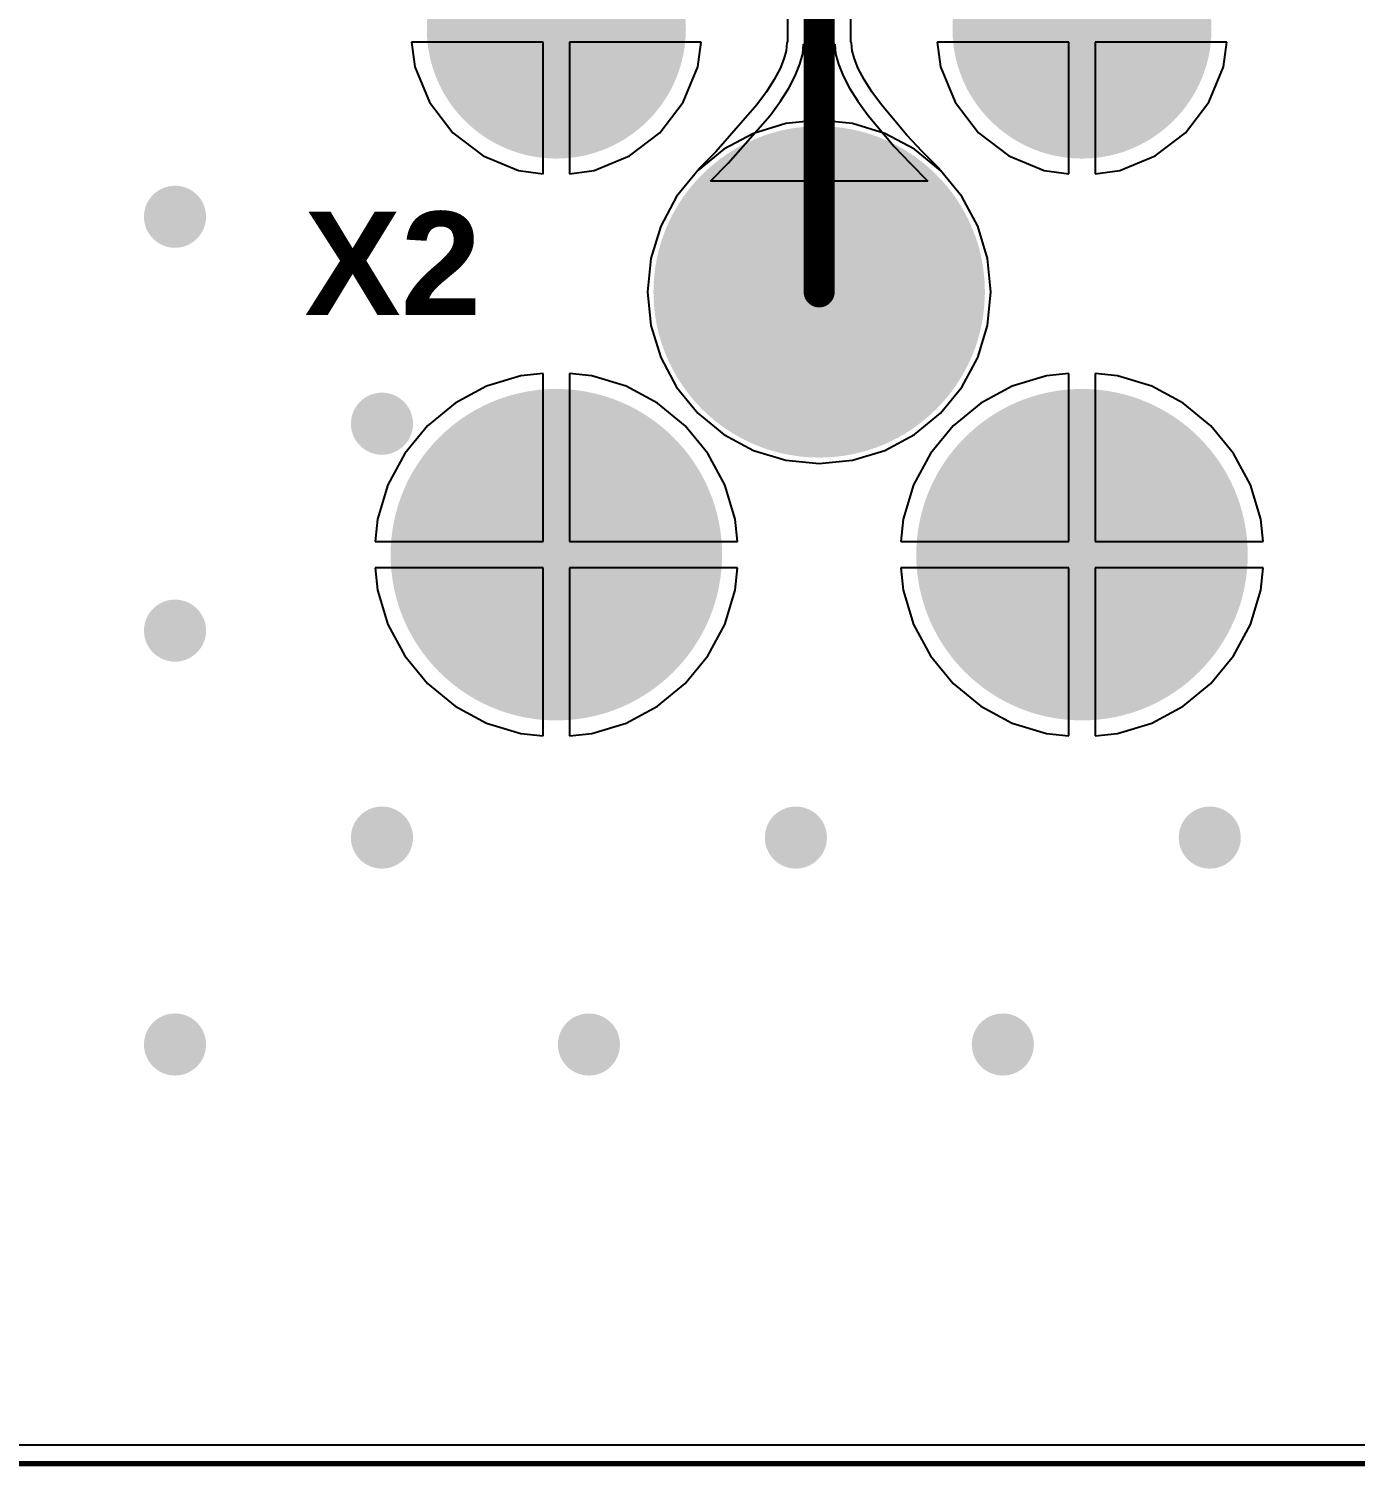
# Model space of a CAD drawing. Header units: millimetres. Extents: x -3.3 to 49.3, y -30.5 to 0.
# Drawn here: x 23.64 to 36.46, y -30.53 to -16.63 of the extents above; entities that cross this region are included whole.
import ezdxf

# ---------------------------------------------------------------- set-up
doc = ezdxf.new("R2010")
doc.units = ezdxf.units.MM
for name, color, linetype in [('BottomLayer', 5, 'Continuous'), ('BottomSolder', 6, 'Continuous'), ('KeepOutLayer', 6, 'Continuous'), ('MultiLayer', 9, 'Continuous'), ('PadHoleLayer', 156, 'Continuous'), ('TopLayer', 1, 'Continuous'), ('TopOverlay', 2, 'Continuous'), ('TopSolder', 216, 'Continuous'), ('ViaHoleLayer', 16, 'Continuous')]:
    doc.layers.add(name, color=color, linetype=linetype)
doc.styles.add('Arial', font='arialbd.ttf', dxfattribs={"height": 0.2})

# ---------------------------------------------------------------- blocks, each defined once
blk = doc.blocks.new('SMA______1')
at = {"layer": 'BottomLayer'}
h = blk.add_hatch(color=5, dxfattribs=at)
edge = h.paths.add_edge_path()
edge.add_arc((-2.54, 2.54), 1.49999954, 0, 360)
h = blk.add_hatch(color=5, dxfattribs=at)
edge = h.paths.add_edge_path()
edge.add_arc((2.54, 2.54), 1.15000024, 0, 360)
h = blk.add_hatch(color=5, dxfattribs=at)
edge = h.paths.add_edge_path()
edge.add_arc((0, 0), 1.49999954, 0, 360)
h = blk.add_hatch(color=5, dxfattribs=at)
edge = h.paths.add_edge_path()
edge.add_arc((-2.54, -2.54), 1.49999954, 0, 360)
h = blk.add_hatch(color=5, dxfattribs=at)
edge = h.paths.add_edge_path()
edge.add_arc((2.54, -2.54), 1.15000024, 0, 360)
at = {"layer": 'BottomSolder'}
h = blk.add_hatch(color=6, dxfattribs=at)
edge = h.paths.add_edge_path()
edge.add_arc((-2.54, 2.54), 1.60159954, 0, 360)
h = blk.add_hatch(color=6, dxfattribs=at)
edge = h.paths.add_edge_path()
edge.add_arc((2.54, 2.54), 1.25160024, 0, 360)
h = blk.add_hatch(color=6, dxfattribs=at)
edge = h.paths.add_edge_path()
edge.add_arc((0, 0), 1.60159954, 0, 360)
h = blk.add_hatch(color=6, dxfattribs=at)
edge = h.paths.add_edge_path()
edge.add_arc((-2.54, -2.54), 1.60159954, 0, 360)
h = blk.add_hatch(color=6, dxfattribs=at)
edge = h.paths.add_edge_path()
edge.add_arc((2.54, -2.54), 1.25160024, 0, 360)
at = {"layer": 'MultiLayer'}
h = blk.add_hatch(color=9, dxfattribs=at)
edge = h.paths.add_edge_path()
edge.add_arc((-2.54, 2.54), 1.49999954, 0, 360)
h = blk.add_hatch(color=9, dxfattribs=at)
edge = h.paths.add_edge_path()
edge.add_arc((2.54, 2.54), 1.15000024, 0, 360)
h = blk.add_hatch(color=9, dxfattribs=at)
edge = h.paths.add_edge_path()
edge.add_arc((0, 0), 1.49999954, 0, 360)
h = blk.add_hatch(color=9, dxfattribs=at)
edge = h.paths.add_edge_path()
edge.add_arc((-2.54, -2.54), 1.49999954, 0, 360)
h = blk.add_hatch(color=9, dxfattribs=at)
edge = h.paths.add_edge_path()
edge.add_arc((2.54, -2.54), 1.15000024, 0, 360)
at = {"layer": 'PadHoleLayer'}
h = blk.add_hatch(color=156, dxfattribs=at)
edge = h.paths.add_edge_path()
edge.add_arc((-2.54, 2.54), 0.8499983, 0, 360)
h = blk.add_hatch(color=156, dxfattribs=at)
edge = h.paths.add_edge_path()
edge.add_arc((2.54, 2.54), 0.8499983, 0, 360)
h = blk.add_hatch(color=156, dxfattribs=at)
edge = h.paths.add_edge_path()
edge.add_arc((0, 0), 0.7499985, 0, 360)
h = blk.add_hatch(color=156, dxfattribs=at)
edge = h.paths.add_edge_path()
edge.add_arc((-2.54, -2.54), 0.8499983, 0, 360)
h = blk.add_hatch(color=156, dxfattribs=at)
edge = h.paths.add_edge_path()
edge.add_arc((2.54, -2.54), 0.8499983, 0, 360)
at = {"layer": 'TopLayer'}
h = blk.add_hatch(color=1, dxfattribs=at)
edge = h.paths.add_edge_path()
edge.add_arc((-2.54, 2.54), 1.49999954, 0, 360)
h = blk.add_hatch(color=1, dxfattribs=at)
edge = h.paths.add_edge_path()
edge.add_arc((2.54, 2.54), 1.15000024, 0, 360)
h = blk.add_hatch(color=1, dxfattribs=at)
edge = h.paths.add_edge_path()
edge.add_arc((0, 0), 1.49999954, 0, 360)
h = blk.add_hatch(color=1, dxfattribs=at)
edge = h.paths.add_edge_path()
edge.add_arc((-2.54, -2.54), 1.49999954, 0, 360)
h = blk.add_hatch(color=1, dxfattribs=at)
edge = h.paths.add_edge_path()
edge.add_arc((2.54, -2.54), 1.15000024, 0, 360)
at = {"layer": 'TopSolder'}
h = blk.add_hatch(color=216, dxfattribs=at)
edge = h.paths.add_edge_path()
edge.add_arc((-2.54, 2.54), 1.60159954, 0, 360)
h = blk.add_hatch(color=216, dxfattribs=at)
edge = h.paths.add_edge_path()
edge.add_arc((2.54, 2.54), 1.25160024, 0, 360)
h = blk.add_hatch(color=216, dxfattribs=at)
edge = h.paths.add_edge_path()
edge.add_arc((0, 0), 1.60159954, 0, 360)
h = blk.add_hatch(color=216, dxfattribs=at)
edge = h.paths.add_edge_path()
edge.add_arc((-2.54, -2.54), 1.60159954, 0, 360)
h = blk.add_hatch(color=216, dxfattribs=at)
edge = h.paths.add_edge_path()
edge.add_arc((2.54, -2.54), 1.25160024, 0, 360)

msp = doc.modelspace()

# ---------------------------------------------------------------- hatches: boundary and pattern name
at = {"layer": 'BottomLayer'}
h = msp.add_hatch(color=5, dxfattribs=at)
edge = h.paths.add_edge_path()
edge.add_arc((25.04992704, -18.44901568), 0.2999994, 0, 360)
h = msp.add_hatch(color=5, dxfattribs=at)
edge = h.paths.add_edge_path()
edge.add_arc((27.0499332, -20.44902184), 0.2999994, 0, 360)
h = msp.add_hatch(color=5, dxfattribs=at)
edge = h.paths.add_edge_path()
edge.add_arc((25.04992704, -22.449028), 0.2999994, 0, 360)
h = msp.add_hatch(color=5, dxfattribs=at)
edge = h.paths.add_edge_path()
edge.add_arc((27.0499332, -24.44903416), 0.2999994, 0, 360)
h = msp.add_hatch(color=5, dxfattribs=at)
edge = h.paths.add_edge_path()
edge.add_arc((31.04994552, -24.44903416), 0.2999994, 0, 360)
h = msp.add_hatch(color=5, dxfattribs=at)
edge = h.paths.add_edge_path()
edge.add_arc((35.04995784, -24.44903416), 0.2999994, 0, 360)
h = msp.add_hatch(color=5, dxfattribs=at)
edge = h.paths.add_edge_path()
edge.add_arc((25.04992704, -26.44904031999999), 0.2999994, 0, 360)
h = msp.add_hatch(color=5, dxfattribs=at)
edge = h.paths.add_edge_path()
edge.add_arc((29.04993936, -26.44904031999999), 0.2999994, 0, 360)
h = msp.add_hatch(color=5, dxfattribs=at)
edge = h.paths.add_edge_path()
edge.add_arc((33.04995168, -26.44904031999999), 0.2999994, 0, 360)
at = {"layer": 'TopLayer'}
h = msp.add_hatch(color=1, dxfattribs=at)
edge = h.paths.add_edge_path()
edge.add_arc((25.04992704, -18.44901568), 0.2999994, 0, 360)
h = msp.add_hatch(color=1, dxfattribs=at)
edge = h.paths.add_edge_path()
edge.add_arc((27.0499332, -20.44902184), 0.2999994, 0, 360)
h = msp.add_hatch(color=1, dxfattribs=at)
edge = h.paths.add_edge_path()
edge.add_arc((25.04992704, -22.449028), 0.2999994, 0, 360)
h = msp.add_hatch(color=1, dxfattribs=at)
edge = h.paths.add_edge_path()
edge.add_arc((27.0499332, -24.44903416), 0.2999994, 0, 360)
h = msp.add_hatch(color=1, dxfattribs=at)
edge = h.paths.add_edge_path()
edge.add_arc((31.04994552, -24.44903416), 0.2999994, 0, 360)
h = msp.add_hatch(color=1, dxfattribs=at)
edge = h.paths.add_edge_path()
edge.add_arc((35.04995784, -24.44903416), 0.2999994, 0, 360)
h = msp.add_hatch(color=1, dxfattribs=at)
edge = h.paths.add_edge_path()
edge.add_arc((25.04992704, -26.44904031999999), 0.2999994, 0, 360)
h = msp.add_hatch(color=1, dxfattribs=at)
edge = h.paths.add_edge_path()
edge.add_arc((29.04993936, -26.44904031999999), 0.2999994, 0, 360)
h = msp.add_hatch(color=1, dxfattribs=at)
edge = h.paths.add_edge_path()
edge.add_arc((33.04995168, -26.44904031999999), 0.2999994, 0, 360)
at = {"layer": 'ViaHoleLayer'}
h = msp.add_hatch(color=16, dxfattribs=at)
edge = h.paths.add_edge_path()
edge.add_arc((25.04992704, -18.44901568), 0.1499997, 0, 360)
h = msp.add_hatch(color=16, dxfattribs=at)
edge = h.paths.add_edge_path()
edge.add_arc((27.0499332, -20.44902184), 0.1499997, 0, 360)
h = msp.add_hatch(color=16, dxfattribs=at)
edge = h.paths.add_edge_path()
edge.add_arc((25.04992704, -22.449028), 0.1499997, 0, 360)
h = msp.add_hatch(color=16, dxfattribs=at)
edge = h.paths.add_edge_path()
edge.add_arc((27.0499332, -24.44903416), 0.1499997, 0, 360)
h = msp.add_hatch(color=16, dxfattribs=at)
edge = h.paths.add_edge_path()
edge.add_arc((31.04994552, -24.44903416), 0.1499997, 0, 360)
h = msp.add_hatch(color=16, dxfattribs=at)
edge = h.paths.add_edge_path()
edge.add_arc((35.04995784, -24.44903416), 0.1499997, 0, 360)
h = msp.add_hatch(color=16, dxfattribs=at)
edge = h.paths.add_edge_path()
edge.add_arc((25.04992704, -26.44904031999999), 0.1499997, 0, 360)
h = msp.add_hatch(color=16, dxfattribs=at)
edge = h.paths.add_edge_path()
edge.add_arc((29.04993936, -26.44904031999999), 0.1499997, 0, 360)
h = msp.add_hatch(color=16, dxfattribs=at)
edge = h.paths.add_edge_path()
edge.add_arc((33.04995168, -26.44904031999999), 0.1499997, 0, 360)

# ---------------------------------------------------------------- linework, layer by layer
at = {"layer": 'BottomLayer'}
for p, q in [((28.60808604, -16.7619934), (27.33568574, -16.7619934)), ((27.33568574, -16.7619934), (27.36721984, -17.00151794)), ((28.60808604, -18.03439878), (28.60808604, -16.7619934)), ((30.13448126, -16.7619934), (28.86208604, -16.7619934)), ((28.86208604, -16.7619934), (28.86208604, -18.03439624)), ((30.10294716, -17.00151794), (30.13448126, -16.7619934)), ((33.68809366, -16.76199594), (32.41568574, -16.76199594)), ((32.41568574, -16.76199594), (32.44721984, -17.00151794)), ((33.68809366, -18.03439878), (33.68809366, -16.76199594)), ((35.21448126, -16.76199594), (33.94209366, -16.76199594)), ((33.94209366, -16.76199594), (33.94209366, -18.03439624)), ((35.18294716, -17.00151794), (35.21448126, -16.76199594)), ((27.36721984, -17.00151794), (27.50869021999999, -17.34305904)), ((29.96147678, -17.34305904), (30.10294716, -17.00151794)), ((32.44721984, -17.00151794), (32.58869022, -17.34305904)), ((35.04147678, -17.34305904), (35.18294716, -17.00151794)), ((27.50869021999999, -17.34305904), (27.7337393, -17.63634522)), ((29.7364277, -17.63634522), (29.96147678, -17.34305904)), ((32.58869022, -17.34305904), (32.8137393, -17.63634522)), ((34.8164277, -17.63634522), (35.04147678, -17.34305904)), ((27.7337393, -17.63634522), (28.02702548, -17.8613943)), ((29.44314152, -17.8613943), (29.7364277, -17.63634522)), ((30.64060166, -17.64322608), (30.35395758, -17.79643888)), ((30.9516272, -17.54887524), (30.64060166, -17.64322608)), ((31.2750835, -17.51701856), (30.9516272, -17.54887524)), ((31.5985398, -17.54887524), (31.2750835, -17.51701856)), ((31.90956534, -17.64322608), (31.5985398, -17.54887524)), ((32.19620942, -17.79643888), (31.90956534, -17.64322608)), ((32.8137393, -17.63634522), (33.10702548, -17.8613943)), ((34.52314152, -17.8613943), (34.8164277, -17.63634522)), ((28.02702548, -17.8613943), (28.36856658, -18.00286468)), ((29.10160042, -18.00286468), (29.44314152, -17.8613943)), ((30.35395758, -17.79643888), (30.10271347999999, -18.002631)), ((32.44745352, -18.002631), (32.19620942, -17.79643888)), ((33.10702548, -17.8613943), (33.44856658, -18.00286468)), ((34.18160042, -18.00286468), (34.52314152, -17.8613943)), ((28.36856658, -18.00286468), (28.60808604, -18.03439878)), ((28.86208604, -18.03439624), (29.10160042, -18.00286468)), ((30.10271347999999, -18.002631), (29.89652136, -18.2538751)), ((32.65364564, -18.2538751), (32.44745352, -18.002631)), ((33.44856658, -18.00286468), (33.68809366, -18.03439878)), ((33.94209366, -18.03439624), (34.18160042, -18.00286468)), ((29.89652136, -18.2538751), (29.74330856, -18.54051918)), ((32.80685844, -18.54051918), (32.65364564, -18.2538751)), ((29.74330856, -18.54051918), (29.64895772, -18.85154472)), ((32.90120928, -18.85154472), (32.80685844, -18.54051918)), ((29.64895772, -18.85154472), (29.61710104, -19.17500102)), ((32.93306596, -19.17500102), (32.90120928, -18.85154472)), ((29.61710104, -19.17500102), (29.64895772, -19.49845732)), ((32.90120928, -19.49845732), (32.93306596, -19.17500102)), ((29.64895772, -19.49845732), (29.74330856, -19.80948286)), ((32.80685844, -19.80948286), (32.90120928, -19.49845732)), ((29.74330856, -19.80948286), (29.89652136, -20.09612694)), ((32.65364564, -20.09612694), (32.80685844, -19.80948286)), ((28.39123862, -19.98638116), (28.06060936, -20.0866756)), ((28.6080835, -19.96502484), (28.39123862, -19.98638116)), ((28.6080835, -21.58800102), (28.6080835, -19.96502484)), ((29.07892838, -19.98638116), (28.8620835, -19.96502484)), ((28.8620835, -19.96502484), (28.8620835, -21.58800102)), ((29.40955764, -20.0866756), (29.07892838, -19.98638116)), ((33.47123862, -19.98638116), (33.14060936, -20.0866756)), ((33.68809112, -19.9650223), (33.47123862, -19.98638116)), ((33.68809112, -21.58800356), (33.68809112, -19.9650223)), ((34.15892838, -19.98638116), (33.94209111999999, -19.96502484)), ((33.94209111999999, -19.96502484), (33.94209111999999, -21.58800356)), ((34.48955764, -20.0866756), (34.15892838, -19.98638116)), ((28.06060936, -20.0866756), (27.75589826, -20.24954802)), ((29.71426874, -20.24954802), (29.40955764, -20.0866756)), ((29.89652136, -20.09612694), (30.10271347999999, -20.34737104)), ((32.44745352, -20.34737104), (32.65364564, -20.09612694)), ((33.14060936, -20.0866756), (32.83589826, -20.24954802)), ((34.79426874, -20.24954802), (34.48955764, -20.0866756)), ((27.75589826, -20.24954802), (27.48881726, -20.46873478)), ((29.98134974, -20.46873478), (29.71426874, -20.24954802)), ((32.83589826, -20.24954802), (32.56881726, -20.46873478)), ((35.06134974, -20.46873478), (34.79426874, -20.24954802)), ((30.10271347999999, -20.34737104), (30.35395758, -20.55356316)), ((32.19620942, -20.55356316), (32.44745352, -20.34737104)), ((27.48881726, -20.46873478), (27.2696305, -20.73581578)), ((30.20053649999999, -20.73581578), (29.98134974, -20.46873478)), ((30.35395758, -20.55356316), (30.64060166, -20.70677596)), ((31.90956534, -20.70677596), (32.19620942, -20.55356316)), ((32.56881726, -20.46873478), (32.3496305, -20.73581578)), ((35.2805365, -20.73581578), (35.06134974, -20.46873478)), ((27.2696305, -20.73581578), (27.10675808, -21.04052688)), ((30.36340892, -21.04052688), (30.20053649999999, -20.73581578)), ((30.64060166, -20.70677596), (30.9516272, -20.8011268)), ((30.9516272, -20.8011268), (31.2750835, -20.83298348)), ((31.2750835, -20.83298348), (31.5985398, -20.8011268)), ((31.5985398, -20.8011268), (31.90956534, -20.70677596)), ((32.3496305, -20.73581578), (32.18675808, -21.04052688)), ((35.44340892, -21.04052688), (35.2805365, -20.73581578)), ((27.10675808, -21.04052688), (27.00646364, -21.37115614)), ((30.46370336, -21.37115614), (30.36340892, -21.04052688)), ((32.18675808, -21.04052688), (32.08646364, -21.37115614)), ((35.54370335999999, -21.37115614), (35.44340892, -21.04052688)), ((27.00646364, -21.37115614), (26.98510732, -21.58800102)), ((30.48505968, -21.58800102), (30.46370336, -21.37115614)), ((32.08646364, -21.37115614), (32.06510478, -21.58800356)), ((35.56506221999999, -21.58800356), (35.54370335999999, -21.37115614)), ((26.98510732, -21.58800102), (28.6080835, -21.58800102)), ((28.8620835, -21.58800102), (30.48505968, -21.58800102)), ((32.06510478, -21.58800356), (33.68809112, -21.58800356)), ((33.94209111999999, -21.58800356), (35.56506221999999, -21.58800356)), ((28.6080835, -21.84200102), (26.98510732, -21.84200102)), ((26.98510732, -21.84200102), (27.00646364, -22.0588459)), ((28.6080835, -23.4649772), (28.6080835, -21.84200102)), ((30.48505968, -21.84200102), (28.8620835, -21.84200102)), ((28.8620835, -21.84200102), (28.8620835, -23.4649772)), ((30.46370336, -22.0588459), (30.48505968, -21.84200102)), ((33.68809112, -21.84200356), (32.06510732, -21.84200356)), ((32.06510732, -21.84200356), (32.08646364, -22.0588459)), ((33.68809112, -23.46497974), (33.68809112, -21.84200356)), ((35.56505968, -21.84200356), (33.94209111999999, -21.84200356)), ((33.94209111999999, -21.84200356), (33.94209111999999, -23.4649772)), ((35.54370335999999, -22.0588459), (35.56505968, -21.84200356)), ((27.00646364, -22.0588459), (27.10675808, -22.38947516)), ((30.36340892, -22.38947516), (30.46370336, -22.0588459)), ((32.08646364, -22.0588459), (32.18675808, -22.38947516)), ((35.44340892, -22.38947516), (35.54370335999999, -22.0588459)), ((27.10675808, -22.38947516), (27.2696305, -22.69418626)), ((30.20053649999999, -22.69418626), (30.36340892, -22.38947516)), ((32.18675808, -22.38947516), (32.3496305, -22.69418626)), ((35.2805365, -22.69418626), (35.44340892, -22.38947516)), ((27.2696305, -22.69418626), (27.48881726, -22.96126726)), ((29.98134974, -22.96126726), (30.20053649999999, -22.69418626)), ((32.3496305, -22.69418626), (32.56881726, -22.96126726)), ((35.06134974, -22.96126726), (35.2805365, -22.69418626)), ((27.48881726, -22.96126726), (27.75589826, -23.18045402)), ((29.71426874, -23.18045402), (29.98134974, -22.96126726)), ((32.56881726, -22.96126726), (32.83589826, -23.18045402)), ((34.79426874, -23.18045402), (35.06134974, -22.96126726)), ((27.75589826, -23.18045402), (28.06060936, -23.34332644)), ((29.40955764, -23.34332644), (29.71426874, -23.18045402)), ((32.83589826, -23.18045402), (33.14060936, -23.34332644)), ((34.48955764, -23.34332644), (34.79426874, -23.18045402)), ((28.06060936, -23.34332644), (28.39123862, -23.44362088)), ((28.39123862, -23.44362088), (28.6080835, -23.4649772)), ((28.8620835, -23.4649772), (29.07892838, -23.44362088)), ((29.07892838, -23.44362088), (29.40955764, -23.34332644)), ((33.14060936, -23.34332644), (33.47123862, -23.44362088)), ((33.47123862, -23.44362088), (33.68809112, -23.46497974)), ((33.94209111999999, -23.4649772), (34.15892838, -23.44362088)), ((34.15892838, -23.44362088), (34.48955764, -23.34332644)), ((47.24997407999999, -30.32157766), (2.74999704, -30.32157766))]:
    msp.add_line(p, q, dxfattribs=at)
at = {"layer": 'KeepOutLayer', "const_width": 0.0499999}
msp.add_lwpolyline([(2.74999704, -30.50000504), (47.24997407999999, -30.50000504)], dxfattribs=at)
at = {"layer": 'TopLayer'}
for p, q in [((30.96920654, -13.3258052), (30.96920654, -16.75604218)), ((31.58096046, -16.75604218), (31.58096046, -13.3258052)), ((28.60808604, -16.7619934), (27.33568574, -16.7619934)), ((27.33568574, -16.7619934), (27.36721984, -17.00151794)), ((28.60808604, -18.03439878), (28.60808604, -16.7619934)), ((30.13448126, -16.7619934), (28.86208604, -16.7619934)), ((28.86208604, -16.7619934), (28.86208604, -18.03439624)), ((30.10294716, -17.00151794), (30.13448126, -16.7619934)), ((30.96349154, -16.76675844), (30.95578518, -16.84574736)), ((30.96920654, -16.75604218), (30.96349154, -16.76675844)), ((31.11608458, -16.8747694), (31.1250838, -16.78252168)), ((31.1250838, -16.78252168), (31.4250832, -16.78252168)), ((31.4250832, -16.78252168), (31.43408242, -16.8747694)), ((31.58667546, -16.76675844), (31.58096046, -16.75604218)), ((31.59438182, -16.84575244), (31.58667546, -16.76675844)), ((33.68809366, -16.76199594), (32.41568574, -16.76199594)), ((32.41568574, -16.76199594), (32.44721984, -17.00151794)), ((33.68809366, -18.03439878), (33.68809366, -16.76199594)), ((35.21448126, -16.76199594), (33.94209366, -16.76199594)), ((33.94209366, -16.76199594), (33.94209366, -18.03439624)), ((35.18294716, -17.00151794), (35.21448126, -16.76199594)), ((30.93489622, -16.92397174), (30.89685718, -17.01693574)), ((30.95578518, -16.84574736), (30.93489622, -16.92397174)), ((31.08908438, -16.97587918), (31.11608458, -16.8747694)), ((31.43408242, -16.8747694), (31.46108262, -16.97587918)), ((31.61527078, -16.92397174), (31.59438182, -16.84575244)), ((31.65330982, -17.01693574), (31.61527078, -16.92397174)), ((27.36721984, -17.00151794), (27.50869021999999, -17.34305904)), ((29.96147678, -17.34305904), (30.10294716, -17.00151794)), ((30.89685718, -17.01693574), (30.84060888, -17.12303408)), ((30.98108358, -17.20468746), (31.0440832, -17.08585356)), ((31.0440832, -17.08585356), (31.08908438, -16.97587918)), ((31.46108262, -16.97587918), (31.5060838, -17.08585356)), ((31.5060838, -17.08585356), (31.56908342, -17.20468746)), ((31.70957082, -17.12305694), (31.65330982, -17.01693574)), ((32.44721984, -17.00151794), (32.58869022, -17.34305904)), ((35.04147678, -17.34305904), (35.18294716, -17.00151794)), ((30.84060888, -17.12303408), (30.7656992, -17.24113392)), ((30.90008298, -17.33238342), (30.98108358, -17.20468746)), ((31.56908342, -17.20468746), (31.65008402, -17.33238342)), ((31.7844678, -17.24113138), (31.70957082, -17.12305694)), ((27.50869021999999, -17.34305904), (27.7337393, -17.63634522)), ((29.7364277, -17.63634522), (29.96147678, -17.34305904)), ((30.7656992, -17.24113392), (30.67399504, -17.36762592)), ((30.80108393999999, -17.4689389), (30.90008298, -17.33238342)), ((31.65008402, -17.33238342), (31.74908306, -17.4689389)), ((31.87711684, -17.3689264), (31.7844678, -17.24113138)), ((32.58869022, -17.34305904), (32.8137393, -17.63634522)), ((34.8164277, -17.63634522), (35.04147678, -17.34305904)), ((30.67399504, -17.36762592), (30.27730292, -17.82097274)), ((30.39608348, -17.93178278), (30.80108393999999, -17.4689389)), ((31.74908306, -17.4689389), (32.00108408, -17.76864112)), ((32.12253418, -17.66080034), (31.87711684, -17.3689264)), ((27.7337393, -17.63634522), (28.02702548, -17.8613943)), ((29.44314152, -17.8613943), (29.7364277, -17.63634522)), ((32.8137393, -17.63634522), (33.10702548, -17.8613943)), ((34.52314152, -17.8613943), (34.8164277, -17.63634522)), ((32.00108408, -17.76864112), (32.15408352, -17.93178278)), ((32.27089558, -17.81899408), (32.12253418, -17.66080034)), ((28.02702548, -17.8613943), (28.36856658, -18.00286468)), ((29.10160042, -18.00286468), (29.44314152, -17.8613943)), ((30.27730292, -17.82097274), (30.10994232, -17.98931632)), ((32.44022467999999, -17.98931886), (32.27089558, -17.81899408)), ((33.10702548, -17.8613943), (33.44856658, -18.00286468)), ((34.18160042, -18.00286468), (34.52314152, -17.8613943)), ((28.36856658, -18.00286468), (28.60808604, -18.03439878)), ((28.86208604, -18.03439624), (29.10160042, -18.00286468)), ((30.10271347999999, -18.002631), (29.89652136, -18.2538751)), ((30.10536778, -18.00045168), (30.10271347999999, -18.002631)), ((30.10994232, -17.98931632), (30.10536778, -18.00045168)), ((30.22508306, -18.1037865), (30.39608348, -17.93178278)), ((32.15408352, -17.93178278), (32.32508394, -18.1037865)), ((32.44479922, -18.00045168), (32.44022467999999, -17.98931886)), ((32.44745352, -18.002631), (32.44479922, -18.00045168)), ((32.65364564, -18.2538751), (32.44745352, -18.002631)), ((33.44856658, -18.00286468), (33.68809366, -18.03439878)), ((33.94209366, -18.03439624), (34.18160042, -18.00286468)), ((32.32508394, -18.1037865), (30.22508306, -18.1037865)), ((29.89652136, -18.2538751), (29.74330856, -18.54051918)), ((32.80685844, -18.54051918), (32.65364564, -18.2538751)), ((29.74330856, -18.54051918), (29.64895772, -18.85154472)), ((32.90120928, -18.85154472), (32.80685844, -18.54051918)), ((29.64895772, -18.85154472), (29.61710104, -19.17500102)), ((32.93306596, -19.17500102), (32.90120928, -18.85154472)), ((29.61710104, -19.17500102), (29.64895772, -19.49845732)), ((32.90120928, -19.49845732), (32.93306596, -19.17500102)), ((29.64895772, -19.49845732), (29.74330856, -19.80948286)), ((32.80685844, -19.80948286), (32.90120928, -19.49845732)), ((29.74330856, -19.80948286), (29.89652136, -20.09612694)), ((32.65364564, -20.09612694), (32.80685844, -19.80948286)), ((28.39123862, -19.98638116), (28.06060936, -20.0866756)), ((28.6080835, -19.96502484), (28.39123862, -19.98638116)), ((28.6080835, -21.58800102), (28.6080835, -19.96502484)), ((29.07892838, -19.98638116), (28.8620835, -19.96502484)), ((28.8620835, -19.96502484), (28.8620835, -21.58800102)), ((29.40955764, -20.0866756), (29.07892838, -19.98638116)), ((33.47123862, -19.98638116), (33.14060936, -20.0866756)), ((33.68809112, -19.9650223), (33.47123862, -19.98638116)), ((33.68809112, -21.58800356), (33.68809112, -19.9650223)), ((34.15892838, -19.98638116), (33.94209111999999, -19.96502484)), ((33.94209111999999, -19.96502484), (33.94209111999999, -21.58800356)), ((34.48955764, -20.0866756), (34.15892838, -19.98638116)), ((28.06060936, -20.0866756), (27.75589826, -20.24954802)), ((29.71426874, -20.24954802), (29.40955764, -20.0866756)), ((29.89652136, -20.09612694), (30.10271347999999, -20.34737104)), ((32.44745352, -20.34737104), (32.65364564, -20.09612694)), ((33.14060936, -20.0866756), (32.83589826, -20.24954802)), ((34.79426874, -20.24954802), (34.48955764, -20.0866756)), ((27.75589826, -20.24954802), (27.48881726, -20.46873478)), ((29.98134974, -20.46873478), (29.71426874, -20.24954802)), ((32.83589826, -20.24954802), (32.56881726, -20.46873478)), ((35.06134974, -20.46873478), (34.79426874, -20.24954802)), ((30.10271347999999, -20.34737104), (30.35395758, -20.55356316)), ((32.19620942, -20.55356316), (32.44745352, -20.34737104)), ((27.48881726, -20.46873478), (27.2696305, -20.73581578)), ((30.20053649999999, -20.73581578), (29.98134974, -20.46873478)), ((30.35395758, -20.55356316), (30.64060166, -20.70677596)), ((31.90956534, -20.70677596), (32.19620942, -20.55356316)), ((32.56881726, -20.46873478), (32.3496305, -20.73581578)), ((35.2805365, -20.73581578), (35.06134974, -20.46873478)), ((27.2696305, -20.73581578), (27.10675808, -21.04052688)), ((30.36340892, -21.04052688), (30.20053649999999, -20.73581578)), ((30.64060166, -20.70677596), (30.9516272, -20.8011268)), ((30.9516272, -20.8011268), (31.2750835, -20.83298348)), ((31.2750835, -20.83298348), (31.5985398, -20.8011268)), ((31.5985398, -20.8011268), (31.90956534, -20.70677596)), ((32.3496305, -20.73581578), (32.18675808, -21.04052688)), ((35.44340892, -21.04052688), (35.2805365, -20.73581578)), ((27.10675808, -21.04052688), (27.00646364, -21.37115614)), ((30.46370336, -21.37115614), (30.36340892, -21.04052688)), ((32.18675808, -21.04052688), (32.08646364, -21.37115614)), ((35.54370335999999, -21.37115614), (35.44340892, -21.04052688)), ((27.00646364, -21.37115614), (26.98510732, -21.58800102)), ((30.48505968, -21.58800102), (30.46370336, -21.37115614)), ((32.08646364, -21.37115614), (32.06510478, -21.58800356)), ((35.56506221999999, -21.58800356), (35.54370335999999, -21.37115614)), ((26.98510732, -21.58800102), (28.6080835, -21.58800102)), ((28.8620835, -21.58800102), (30.48505968, -21.58800102)), ((32.06510478, -21.58800356), (33.68809112, -21.58800356)), ((33.94209111999999, -21.58800356), (35.56506221999999, -21.58800356)), ((28.6080835, -21.84200102), (26.98510732, -21.84200102)), ((26.98510732, -21.84200102), (27.00646364, -22.0588459)), ((28.6080835, -23.4649772), (28.6080835, -21.84200102)), ((30.48505968, -21.84200102), (28.8620835, -21.84200102)), ((28.8620835, -21.84200102), (28.8620835, -23.4649772)), ((30.46370336, -22.0588459), (30.48505968, -21.84200102)), ((33.68809112, -21.84200356), (32.06510732, -21.84200356)), ((32.06510732, -21.84200356), (32.08646364, -22.0588459)), ((33.68809112, -23.46497974), (33.68809112, -21.84200356)), ((35.56505968, -21.84200356), (33.94209111999999, -21.84200356)), ((33.94209111999999, -21.84200356), (33.94209111999999, -23.4649772)), ((35.54370335999999, -22.0588459), (35.56505968, -21.84200356)), ((27.00646364, -22.0588459), (27.10675808, -22.38947516)), ((30.36340892, -22.38947516), (30.46370336, -22.0588459)), ((32.08646364, -22.0588459), (32.18675808, -22.38947516)), ((35.44340892, -22.38947516), (35.54370335999999, -22.0588459)), ((27.10675808, -22.38947516), (27.2696305, -22.69418626)), ((30.20053649999999, -22.69418626), (30.36340892, -22.38947516)), ((32.18675808, -22.38947516), (32.3496305, -22.69418626)), ((35.2805365, -22.69418626), (35.44340892, -22.38947516)), ((27.2696305, -22.69418626), (27.48881726, -22.96126726)), ((29.98134974, -22.96126726), (30.20053649999999, -22.69418626)), ((32.3496305, -22.69418626), (32.56881726, -22.96126726)), ((35.06134974, -22.96126726), (35.2805365, -22.69418626)), ((27.48881726, -22.96126726), (27.75589826, -23.18045402)), ((29.71426874, -23.18045402), (29.98134974, -22.96126726)), ((32.56881726, -22.96126726), (32.83589826, -23.18045402)), ((34.79426874, -23.18045402), (35.06134974, -22.96126726)), ((27.75589826, -23.18045402), (28.06060936, -23.34332644)), ((29.40955764, -23.34332644), (29.71426874, -23.18045402)), ((32.83589826, -23.18045402), (33.14060936, -23.34332644)), ((34.48955764, -23.34332644), (34.79426874, -23.18045402)), ((28.06060936, -23.34332644), (28.39123862, -23.44362088)), ((28.39123862, -23.44362088), (28.6080835, -23.4649772)), ((28.8620835, -23.4649772), (29.07892838, -23.44362088)), ((29.07892838, -23.44362088), (29.40955764, -23.34332644)), ((33.14060936, -23.34332644), (33.47123862, -23.44362088)), ((33.47123862, -23.44362088), (33.68809112, -23.46497974)), ((33.94209111999999, -23.4649772), (34.15892838, -23.44362088)), ((34.15892838, -23.44362088), (34.48955764, -23.34332644)), ((47.24997407999999, -30.32157766), (2.74999704, -30.32157766))]:
    msp.add_line(p, q, dxfattribs=at)
at = {"layer": 'TopLayer', "const_width": 0.2999994}
for points in [[(31.2750835, -19.17500102), (31.2750835, -12.6508383)], [(31.27499968, -19.17500102), (31.2750835, -19.17500102)]]:
    msp.add_lwpolyline(points, dxfattribs=at)
at = {"layer": 'TopLayer', "const_width": 0.1499997}
for points in [[(31.2000011, -19.17500102, 1), (31.34999826, -19.17500102, 1)], [(31.20008492, -19.17500102, 1), (31.35008208, -19.17500102, 1)], [(31.20008492, -19.17500102, 1), (31.35008208, -19.17500102, 1)]]:
    msp.add_lwpolyline(points, format="xyb", close=True, dxfattribs=at)

# ---------------------------------------------------------------- block references
at = {"rotation": 90}
msp.add_blockref('SMA______1', (31.2750835, -19.17500102), dxfattribs=at)

# ---------------------------------------------------------------- texts
at = {"layer": 'TopOverlay', "style": 'Arial'}
msp.add_text('X2', height=1.00000054, dxfattribs=at).set_placement((26.30000074, -19.3999993))

doc.saveas('drawing.dxf')
